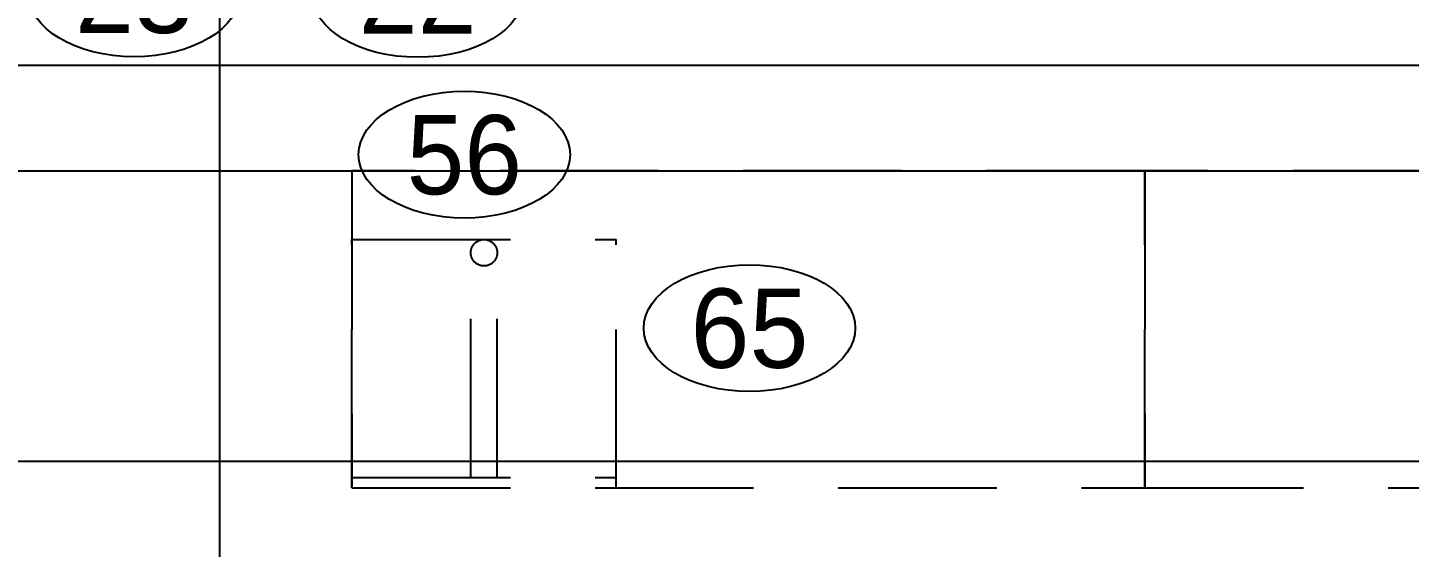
# Model space of a CAD drawing. Header units: millimetres. Extents: x 0 to 253659, y 0 to 59400.
# Drawn here: x 62586 to 65199, y 49447 to 50430 of the extents above; entities that cross this region are included whole.
import ezdxf
from ezdxf.enums import TextEntityAlignment as Align

# ---------------------------------------------------------------- set-up
doc = ezdxf.new("R2010")
doc.units = ezdxf.units.MM
doc.header["$LTSCALE"] = 200
doc.header["$MEASUREMENT"] = 0
doc.linetypes.add('HID', pattern=[2.3, 1.5, -0.8])
doc.layers.get('0').update_dxf_attribs({"linetype": 'CONTINUOUS'})
for name, color, linetype in [('1', 1, 'CONTINUOUS'), ('A-벽', 7, 'CONTINUOUS'), ('TR', 6, 'CONTINUOUS'), ('주방기구(기존)', 8, 'HID'), ('주방기구-기호', 9, 'CONTINUOUS')]:
    doc.layers.add(name, color=color, linetype=linetype)
doc.styles.add('MRS', font='NGULIM.TTF', dxfattribs={"height": 150})
doc.styles.get("Standard").update_dxf_attribs({"font": ''})
doc.styles.get('Standard').set_extended_font_data('Gulim')

# ---------------------------------------------------------------- blocks, each defined once
blk = doc.blocks.new('wt156')
at = {"layer": '주방기구(기존)'}
blk.add_lwpolyline([(0, -600), (1500, -600), (1500, 0), (0, 0)], close=True, dxfattribs=at)
blk = doc.blocks.new('번호22', base_point=(103885.1, 85520.1))
at = {"color": 4}
blk.add_ellipse((103885.1, 85520.1), major_axis=(200, 0), ratio=0.6, dxfattribs=at)
at = {"style": 'MRS'}
blk.add_text('22', height=150, dxfattribs=at).set_placement((103885.1, 85520.1), align=Align.MIDDLE_CENTER)
blk = doc.blocks.new('번호23', base_point=(103885.1, 85474))
at = {"color": 4}
blk.add_ellipse((103885.1, 85474), major_axis=(200, 0), ratio=0.6, dxfattribs=at)
at = {"style": 'MRS'}
blk.add_text('23', height=150, dxfattribs=at).set_placement((103885.1, 85474), align=Align.MIDDLE_CENTER)
blk = doc.blocks.new('번호56', base_point=(183100.4, 164520.1))
at = {"color": 4}
blk.add_ellipse((183100.4, 164520.1), major_axis=(200, 0), ratio=0.6, dxfattribs=at)
blk.add_text('56', height=150).set_placement((183100.4, 164520.1), align=Align.MIDDLE_CENTER)

msp = doc.modelspace()

# ---------------------------------------------------------------- linework, layer by layer
at = {"layer": '1'}
for p, q in [((62948.859, 53409.695), (62948.859, 39609.695)), ((73898.859, 49609.695), (51998.859, 49609.695))]:
    msp.add_line(p, q, dxfattribs=at)
at = {"layer": 'TR'}
for p, q in [((54148.859, 50359.695), (68648.859, 50359.695)), ((54348.859, 50159.695), (68448.859, 50159.695))]:
    msp.add_line(p, q, dxfattribs=at)
at = {"layer": '주방기구(기존)'}
for p, q in [((63198.86, 49559.695), (63198.86, 50029.695)), ((63198.86, 50029.695), (63698.86, 50029.695)), ((63698.86, 49559.695), (63698.86, 50029.695)), ((63423.86, 49579.695), (63423.86, 50004.695)), ((63473.86, 49579.695), (63473.86, 50004.695)), ((63198.86, 49579.695), (63698.86, 49579.695)), ((63198.86, 49559.695), (63698.86, 49559.695))]:
    msp.add_line(p, q, dxfattribs=at)
msp.add_circle((63448.86, 50004.695), 25, dxfattribs=at)
at = {"layer": '주방기구-기호', "color": 4}
msp.add_ellipse((63951.054, 49862.011), major_axis=(200, 0), ratio=0.6, dxfattribs=at)

# ---------------------------------------------------------------- block references
at = {"layer": '주방기구(기존)', "rotation": 180}
for p in [(64698.86, 49559.695), (66198.86, 49559.695)]:
    msp.add_blockref('wt156', p, dxfattribs=at)
at = {"layer": '주방기구-기호'}
for name, p in [('번호23', (62787.17, 50495.294)), ('번호22', (63323.625, 50494.315)), ('번호56', (63411.715, 50190.19))]:
    msp.add_blockref(name, p, dxfattribs=at)

# ---------------------------------------------------------------- texts
at = {"layer": 'A-벽', "insert": (56860.275, 56025.894), "char_height": 20000, "attachment_point": 1}
msp.add_mtext_dynamic_manual_height_columns('2', width=367.11901, gutter_width=12.5, heights=[0], dxfattribs=at)
at = {"layer": '주방기구-기호', "style": 'MRS'}
msp.add_text('65', height=150, dxfattribs=at).set_placement((63951.054, 49862.011), align=Align.MIDDLE_CENTER)

doc.saveas('drawing.dxf')
